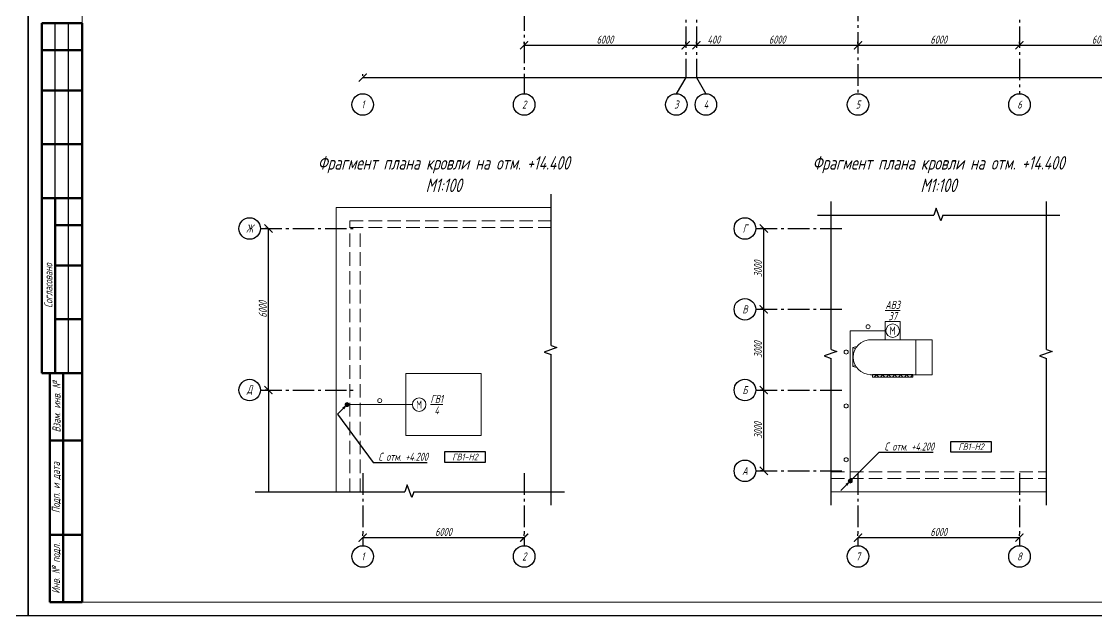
# Model space of a CAD drawing. Header units: millimetres. Extents: x -14296 to 10264, y -13087 to -5602.
# Drawn here: x -2725.2 to -2325.8, y -13086.7 to -12866.1 of the extents above; entities that cross this region are included whole.
import ezdxf
from ezdxf import colors
from ezdxf.entities.mleader import LeaderData, LeaderLine
from ezdxf.math import Vec2, Vec3

# ---------------------------------------------------------------- set-up
doc = ezdxf.new("R2010")
doc.units = ezdxf.units.MM
doc.linetypes.add('gost5', pattern=[7, 5, -2, 0])
doc.linetypes.add('gost6', pattern=[12, 8, -1.5, 1, -1.5])
doc.layers.get('Defpoints').update_dxf_attribs({"color": 33})
doc.layers.add('TX', color=7, linetype='Continuous')
for name, color, linetype, lineweight in [('КаБель силовой (Вновь)', 1, 'Continuous', 15), ('Линия выноска', 137, 'Continuous', 25), ('Осевая', 4, 'gost6', 25), ('Размерная', 4, 'Continuous', 25), ('Рамка толстая', 7, 'Continuous', 15), ('Рамка тонкая', 5, 'Continuous', 25), ('Строительный', 251, 'Continuous', 13), ('Текст', 7, 'Continuous', 20), ('Технологическое', 156, 'Continuous', 18), ('Штампы', 252, 'Continuous', 25), ('ЭлектрооБорудование (Вновь)', 160, 'Continuous', 15)]:
    doc.layers.add(name, color=color, linetype=linetype, lineweight=lineweight)
doc.styles.add('gost shx', font='gost.shx', dxfattribs={"oblique": 15})
doc.styles.add('Simplex', font='simplex.shx', dxfattribs={"width": 0.7, "oblique": 15})
doc.dimstyles.new('ISO-25', dxfattribs={"dimtxt": 3, "dimasz": 2.5, "dimexe": 1.25, "dimexo": 0.625, "dimtad": 1, "dimtxsty": 'gost shx', "dimcen": 2.5, "dimclrt": 2, "dimadec": 0, "dimazin": 0, "dimtfac": 1, "dimtmove": 0, "dimatfit": 3, "dimfxl": 1, "dimarcsym": 0})

# ---------------------------------------------------------------- blocks, each defined once
blk = doc.blocks.new('_ArchTick')
at = {"color": 0, "const_width": 0.15}
blk.add_lwpolyline([(-0.5, -0.5), (0.5, 0.5)], dxfattribs=at)
blk = doc.blocks.new('*D887')
at = {"layer": 'Defpoints', "color": 0, "lineweight": 15, "transparency": 16777216}
for p in [(-2598.46, -12886.97), (-1990.46, -12886.97), (-1990.46, -12886.97)]:
    blk.add_point(p, dxfattribs=at)
at = {"layer": 'Размерная', "color": 0, "lineweight": -2, "transparency": 16777216}
for p, q in [((-2598.46, -12886.35), (-2598.46, -12885.72)), ((-2598.46, -12886.97), (-1990.46, -12886.97)), ((-1990.46, -12886.35), (-1990.46, -12885.72))]:
    blk.add_line(p, q, dxfattribs=at)
at = {"layer": 'Размерная', "color": 0, "lineweight": -2, "transparency": 16777216, "xscale": 3, "yscale": 3, "zscale": 3, "rotation": 180}
blk.add_blockref('_ArchTick', (-2598.46, -12886.97), dxfattribs=at)
at = {"layer": 'Размерная', "color": 0, "lineweight": -2, "transparency": 16777216, "xscale": 3, "yscale": 3, "zscale": 3}
blk.add_blockref('_ArchTick', (-1990.46, -12886.97), dxfattribs=at)
at = {"layer": 'Размерная', "color": 2, "transparency": 16777216, "insert": (-2294.46, -12884.85), "char_height": 3, "attachment_point": 5, "style": 'Simplex'}
blk.add_mtext('60800', dxfattribs=at)
blk = doc.blocks.new('*D888')
at = {"layer": 'Defpoints', "color": 0, "lineweight": 15, "transparency": 16777216}
for p in [(-2538.46, -12874.97), (-2478.46, -12874.97), (-2478.46, -12874.97)]:
    blk.add_point(p, dxfattribs=at)
at = {"layer": 'Размерная', "color": 0, "lineweight": -2, "transparency": 16777216}
for p, q in [((-2538.46, -12874.35), (-2538.46, -12873.72)), ((-2538.46, -12874.97), (-2478.46, -12874.97)), ((-2478.46, -12874.35), (-2478.46, -12873.72))]:
    blk.add_line(p, q, dxfattribs=at)
at = {"layer": 'Размерная', "color": 0, "lineweight": -2, "transparency": 16777216, "xscale": 3, "yscale": 3, "zscale": 3, "rotation": 180}
blk.add_blockref('_ArchTick', (-2538.46, -12874.97), dxfattribs=at)
at = {"layer": 'Размерная', "color": 0, "lineweight": -2, "transparency": 16777216, "xscale": 3, "yscale": 3, "zscale": 3}
blk.add_blockref('_ArchTick', (-2478.46, -12874.97), dxfattribs=at)
at = {"layer": 'Размерная', "color": 2, "transparency": 16777216, "insert": (-2508.46, -12872.85), "char_height": 3, "attachment_point": 5, "style": 'Simplex'}
blk.add_mtext('6000', dxfattribs=at)
blk = doc.blocks.new('*D889')
at = {"layer": 'Defpoints', "color": 0, "lineweight": 15, "transparency": 16777216}
for p in [(-2478.46, -12874.97), (-2474.46, -12874.97), (-2474.46, -12874.97)]:
    blk.add_point(p, dxfattribs=at)
at = {"layer": 'Размерная', "color": 0, "lineweight": -2, "transparency": 16777216}
for p, q in [((-2478.46, -12874.35), (-2478.46, -12873.72)), ((-2478.46, -12874.97), (-2474.46, -12874.97)), ((-2474.46, -12874.35), (-2474.46, -12873.72)), ((-2474.46, -12874.97), (-2464.52, -12874.97))]:
    blk.add_line(p, q, dxfattribs=at)
at = {"layer": 'Размерная', "color": 0, "lineweight": -2, "transparency": 16777216, "xscale": 3, "yscale": 3, "zscale": 3, "rotation": 180}
blk.add_blockref('_ArchTick', (-2478.46, -12874.97), dxfattribs=at)
at = {"layer": 'Размерная', "color": 0, "lineweight": -2, "transparency": 16777216, "xscale": 3, "yscale": 3, "zscale": 3}
blk.add_blockref('_ArchTick', (-2474.46, -12874.97), dxfattribs=at)
at = {"layer": 'Размерная', "color": 2, "transparency": 16777216, "insert": (-2467.99, -12872.85), "char_height": 3, "attachment_point": 5, "style": 'Simplex'}
blk.add_mtext('400', dxfattribs=at)
blk = doc.blocks.new('*D890')
at = {"layer": 'Defpoints', "color": 0, "lineweight": 15, "transparency": 16777216}
for p in [(-2474.46, -12874.97), (-2414.46, -12874.97), (-2414.46, -12874.97)]:
    blk.add_point(p, dxfattribs=at)
at = {"layer": 'Размерная', "color": 0, "lineweight": -2, "transparency": 16777216}
for p, q in [((-2474.46, -12874.35), (-2474.46, -12873.72)), ((-2474.46, -12874.97), (-2414.46, -12874.97)), ((-2414.46, -12874.35), (-2414.46, -12873.72))]:
    blk.add_line(p, q, dxfattribs=at)
at = {"layer": 'Размерная', "color": 0, "lineweight": -2, "transparency": 16777216, "xscale": 3, "yscale": 3, "zscale": 3, "rotation": 180}
blk.add_blockref('_ArchTick', (-2474.46, -12874.97), dxfattribs=at)
at = {"layer": 'Размерная', "color": 0, "lineweight": -2, "transparency": 16777216, "xscale": 3, "yscale": 3, "zscale": 3}
blk.add_blockref('_ArchTick', (-2414.46, -12874.97), dxfattribs=at)
at = {"layer": 'Размерная', "color": 2, "transparency": 16777216, "insert": (-2444.46, -12872.85), "char_height": 3, "attachment_point": 5, "style": 'Simplex'}
blk.add_mtext('6000', dxfattribs=at)
blk = doc.blocks.new('*D891')
at = {"layer": 'Defpoints', "color": 0, "lineweight": 15, "transparency": 16777216}
for p in [(-2414.46, -12874.97), (-2354.46, -12874.97), (-2354.46, -12874.97)]:
    blk.add_point(p, dxfattribs=at)
at = {"layer": 'Размерная', "color": 0, "lineweight": -2, "transparency": 16777216}
for p, q in [((-2414.46, -12874.35), (-2414.46, -12873.72)), ((-2414.46, -12874.97), (-2354.46, -12874.97)), ((-2354.46, -12874.35), (-2354.46, -12873.72))]:
    blk.add_line(p, q, dxfattribs=at)
at = {"layer": 'Размерная', "color": 0, "lineweight": -2, "transparency": 16777216, "xscale": 3, "yscale": 3, "zscale": 3, "rotation": 180}
blk.add_blockref('_ArchTick', (-2414.46, -12874.97), dxfattribs=at)
at = {"layer": 'Размерная', "color": 0, "lineweight": -2, "transparency": 16777216, "xscale": 3, "yscale": 3, "zscale": 3}
blk.add_blockref('_ArchTick', (-2354.46, -12874.97), dxfattribs=at)
at = {"layer": 'Размерная', "color": 2, "transparency": 16777216, "insert": (-2384.46, -12872.85), "char_height": 3, "attachment_point": 5, "style": 'Simplex'}
blk.add_mtext('6000', dxfattribs=at)
blk = doc.blocks.new('*D892')
at = {"layer": 'Defpoints', "color": 0, "lineweight": 15, "transparency": 16777216}
for p in [(-2354.46, -12874.97), (-2294.46, -12874.97), (-2294.46, -12874.97)]:
    blk.add_point(p, dxfattribs=at)
at = {"layer": 'Размерная', "color": 0, "lineweight": -2, "transparency": 16777216}
for p, q in [((-2354.46, -12874.35), (-2354.46, -12873.72)), ((-2354.46, -12874.97), (-2294.46, -12874.97)), ((-2294.46, -12874.35), (-2294.46, -12873.72))]:
    blk.add_line(p, q, dxfattribs=at)
at = {"layer": 'Размерная', "color": 0, "lineweight": -2, "transparency": 16777216, "xscale": 3, "yscale": 3, "zscale": 3, "rotation": 180}
blk.add_blockref('_ArchTick', (-2354.46, -12874.97), dxfattribs=at)
at = {"layer": 'Размерная', "color": 0, "lineweight": -2, "transparency": 16777216, "xscale": 3, "yscale": 3, "zscale": 3}
blk.add_blockref('_ArchTick', (-2294.46, -12874.97), dxfattribs=at)
at = {"layer": 'Размерная', "color": 2, "transparency": 16777216, "insert": (-2324.46, -12872.85), "char_height": 3, "attachment_point": 5, "style": 'Simplex'}
blk.add_mtext('6000', dxfattribs=at)
blk = doc.blocks.new('A$C551E481E')
at = {"layer": 'Рамка толстая'}
for p, q in [((20, 589), (20, 5)), ((20, 5), (836, 5))]:
    blk.add_line(p, q, dxfattribs=at)
at = {"layer": 'Рамка тонкая'}
for p, q in [((0, 594), (0, 0)), ((841, 0), (841, 594)), ((0, 0), (841, 0))]:
    blk.add_line(p, q, dxfattribs=at)
blk = doc.blocks.new('*D996')
at = {"layer": 'Defpoints', "color": 0, "lineweight": 15, "transparency": 16777216}
for p in [(-2414.46, -13057.82), (-2354.46, -13057.82), (-2354.46, -13057.82)]:
    blk.add_point(p, dxfattribs=at)
at = {"layer": 'Размерная', "color": 0, "lineweight": -2, "transparency": 16777216}
for p, q in [((-2414.46, -13057.2), (-2414.46, -13056.57)), ((-2414.46, -13057.82), (-2354.46, -13057.82)), ((-2354.46, -13057.2), (-2354.46, -13056.57))]:
    blk.add_line(p, q, dxfattribs=at)
at = {"layer": 'Размерная', "color": 0, "lineweight": -2, "transparency": 16777216, "xscale": 3, "yscale": 3, "zscale": 3, "rotation": 180}
blk.add_blockref('_ArchTick', (-2414.46, -13057.82), dxfattribs=at)
at = {"layer": 'Размерная', "color": 0, "lineweight": -2, "transparency": 16777216, "xscale": 3, "yscale": 3, "zscale": 3}
blk.add_blockref('_ArchTick', (-2354.46, -13057.82), dxfattribs=at)
at = {"layer": 'Размерная', "color": 2, "transparency": 16777216, "insert": (-2384.46, -13055.7), "char_height": 3, "attachment_point": 5, "style": 'Simplex'}
blk.add_mtext('6000', dxfattribs=at)
blk = doc.blocks.new('*D997')
at = {"layer": 'Defpoints', "color": 0, "lineweight": 15, "transparency": 16777216}
for p in [(-2449.46, -13003.02), (-2449.46, -13003.02), (-2449.46, -13033.02)]:
    blk.add_point(p, dxfattribs=at)
at = {"layer": 'Размерная', "color": 0, "lineweight": -2, "transparency": 16777216}
for p, q in [((-2450.08, -13003.02), (-2450.71, -13003.02)), ((-2449.46, -13033.02), (-2449.46, -13003.02)), ((-2450.08, -13033.02), (-2450.71, -13033.02))]:
    blk.add_line(p, q, dxfattribs=at)
at = {"layer": 'Размерная', "color": 0, "lineweight": -2, "transparency": 16777216, "xscale": 3, "yscale": 3, "zscale": 3}
for p, rotation in [((-2449.46, -13003.02), 90), ((-2449.46, -13033.02), 270)]:
    blk.add_blockref('_ArchTick', p, dxfattribs=dict(at, rotation=rotation))
at = {"layer": 'Размерная', "color": 2, "transparency": 16777216, "insert": (-2451.58, -13018.02), "char_height": 3, "attachment_point": 5, "rotation": 90, "style": 'Simplex'}
blk.add_mtext('3000', dxfattribs=at)
blk = doc.blocks.new('*D998')
at = {"layer": 'Defpoints', "color": 0, "lineweight": 15, "transparency": 16777216}
for p in [(-2449.46, -12973.02), (-2449.46, -12973.02), (-2449.46, -13003.02)]:
    blk.add_point(p, dxfattribs=at)
at = {"layer": 'Размерная', "color": 0, "lineweight": -2, "transparency": 16777216}
for p, q in [((-2450.08, -12973.02), (-2450.71, -12973.02)), ((-2449.46, -13003.02), (-2449.46, -12973.02)), ((-2450.08, -13003.02), (-2450.71, -13003.02))]:
    blk.add_line(p, q, dxfattribs=at)
at = {"layer": 'Размерная', "color": 0, "lineweight": -2, "transparency": 16777216, "xscale": 3, "yscale": 3, "zscale": 3}
for p, rotation in [((-2449.46, -12973.02), 90), ((-2449.46, -13003.02), 270)]:
    blk.add_blockref('_ArchTick', p, dxfattribs=dict(at, rotation=rotation))
at = {"layer": 'Размерная', "color": 2, "transparency": 16777216, "insert": (-2451.58, -12988.02), "char_height": 3, "attachment_point": 5, "rotation": 90, "style": 'Simplex'}
blk.add_mtext('3000', dxfattribs=at)
blk = doc.blocks.new('*D999')
at = {"layer": 'Defpoints', "color": 0, "lineweight": 15, "transparency": 16777216}
for p in [(-2449.46, -12943.02), (-2449.46, -12943.02), (-2449.46, -12973.02)]:
    blk.add_point(p, dxfattribs=at)
at = {"layer": 'Размерная', "color": 0, "lineweight": -2, "transparency": 16777216}
for p, q in [((-2450.08, -12943.02), (-2450.71, -12943.02)), ((-2449.46, -12973.02), (-2449.46, -12943.02)), ((-2450.08, -12973.02), (-2450.71, -12973.02))]:
    blk.add_line(p, q, dxfattribs=at)
at = {"layer": 'Размерная', "color": 0, "lineweight": -2, "transparency": 16777216, "xscale": 3, "yscale": 3, "zscale": 3}
for p, rotation in [((-2449.46, -12943.02), 90), ((-2449.46, -12973.02), 270)]:
    blk.add_blockref('_ArchTick', p, dxfattribs=dict(at, rotation=rotation))
at = {"layer": 'Размерная', "color": 2, "transparency": 16777216, "insert": (-2451.58, -12958.02), "char_height": 3, "attachment_point": 5, "rotation": 90, "style": 'Simplex'}
blk.add_mtext('3000', dxfattribs=at)
blk = doc.blocks.new('A$C22994256')
at = {"layer": 'TX', "color": 5, "linetype": 'ByBlock'}
for p, q in [((-1.93, 2.68), (-6.65, 0.95)), ((-6.65, 0.95), (-4.08, 0.07)), ((-4.08, 3.42), (-1.93, 2.68))]:
    blk.add_line(p, q, dxfattribs=at)
blk = doc.blocks.new('*D1000')
at = {"layer": 'Defpoints', "color": 0, "lineweight": 15, "transparency": 16777216}
for p in [(-2598.46, -13057.82), (-2538.46, -13057.82), (-2538.46, -13057.82)]:
    blk.add_point(p, dxfattribs=at)
at = {"layer": 'Размерная', "color": 0, "lineweight": -2, "transparency": 16777216}
for p, q in [((-2598.46, -13057.2), (-2598.46, -13056.57)), ((-2598.46, -13057.82), (-2538.46, -13057.82)), ((-2538.46, -13057.2), (-2538.46, -13056.57))]:
    blk.add_line(p, q, dxfattribs=at)
at = {"layer": 'Размерная', "color": 0, "lineweight": -2, "transparency": 16777216, "xscale": 3, "yscale": 3, "zscale": 3, "rotation": 180}
blk.add_blockref('_ArchTick', (-2598.46, -13057.82), dxfattribs=at)
at = {"layer": 'Размерная', "color": 0, "lineweight": -2, "transparency": 16777216, "xscale": 3, "yscale": 3, "zscale": 3}
blk.add_blockref('_ArchTick', (-2538.46, -13057.82), dxfattribs=at)
at = {"layer": 'Размерная', "color": 2, "transparency": 16777216, "insert": (-2568.46, -13055.7), "char_height": 3, "attachment_point": 5, "style": 'Simplex'}
blk.add_mtext('6000', dxfattribs=at)
blk = doc.blocks.new('*D1001')
at = {"layer": 'Defpoints', "color": 0, "lineweight": 15, "transparency": 16777216}
for p in [(-2633.46, -12943.02), (-2633.46, -12943.02), (-2633.46, -13003.02)]:
    blk.add_point(p, dxfattribs=at)
at = {"layer": 'Размерная', "color": 0, "lineweight": -2, "transparency": 16777216}
for p, q in [((-2634.08, -12943.02), (-2634.71, -12943.02)), ((-2633.46, -13003.02), (-2633.46, -12943.02)), ((-2634.08, -13003.02), (-2634.71, -13003.02))]:
    blk.add_line(p, q, dxfattribs=at)
at = {"layer": 'Размерная', "color": 0, "lineweight": -2, "transparency": 16777216, "xscale": 3, "yscale": 3, "zscale": 3}
for p, rotation in [((-2633.46, -12943.02), 90), ((-2633.46, -13003.02), 270)]:
    blk.add_blockref('_ArchTick', p, dxfattribs=dict(at, rotation=rotation))
at = {"layer": 'Размерная', "color": 2, "transparency": 16777216, "insert": (-2635.58, -12973.02), "char_height": 3, "attachment_point": 5, "rotation": 90, "style": 'Simplex'}
blk.add_mtext('6000', dxfattribs=at)
blk = doc.blocks.new('_None')
blk = doc.blocks.new('*T1022')
at = {"layer": 'Штампы', "color": 0, "linetype": 'ByBlock', "lineweight": 60, "transparency": 16777216}
for p, q in [((0, 0), (0, 130)), ((0, 130), (15, 130)), ((15, 0), (15, 130)), ((0, 120), (15, 120)), ((0, 105), (15, 105)), ((0, 85), (15, 85)), ((0, 65), (15, 65)), ((5, 0), (5, 65)), ((5, 55), (15, 55)), ((5, 40), (15, 40)), ((5, 20), (15, 20)), ((0, 0), (15, 0))]:
    blk.add_line(p, q, dxfattribs=at)
at = {"layer": 'Штампы', "color": 5, "linetype": 'ByBlock', "lineweight": 25, "transparency": 16777216}
for p, q in [((5, 65), (5, 130)), ((10, 0), (10, 130))]:
    blk.add_line(p, q, dxfattribs=at)
at = {"layer": 'Штампы', "color": 2, "transparency": 16777216, "insert": (2.5, 32.5), "char_height": 3, "width": 61, "attachment_point": 5, "rotation": 90, "style": 'Simplex'}
blk.add_mtext('Согласовано', dxfattribs=at)
blk = doc.blocks.new('*T1023')
at = {"layer": 'Штампы', "color": 0, "linetype": 'ByBlock', "lineweight": 60, "transparency": 16777216}
for p, q in [((0, 0), (0, 85)), ((0, 85), (12, 85)), ((5, 0), (5, 85)), ((12, 0), (12, 85)), ((0, 60), (12, 60)), ((0, 25), (12, 25)), ((0, 0), (12, 0))]:
    blk.add_line(p, q, dxfattribs=at)
at = {"layer": 'Штампы', "color": 2, "transparency": 16777216, "char_height": 3, "attachment_point": 5, "rotation": 90, "style": 'Simplex'}
for s, insert, width in [('Взам. инв. {\\Fgost|c204;№}', (2.5, 72.5), 25), ('Подп. и дата', (2.5, 42.5), 35), ('Инв. {\\Fgost|c204;№} подл.', (2.5, 12.5), 25)]:
    blk.add_mtext(s, dxfattribs=dict(at, insert=insert, width=width))
blk = doc.blocks.new('_DotBlank')
at = {"color": 0, "linetype": 'ByBlock', "lineweight": -2}
blk.add_line((-0.5, 0), (-1, 0), dxfattribs=at)
blk.add_circle((0, 0), 0.5, dxfattribs=at)

msp = doc.modelspace()

# ---------------------------------------------------------------- hatches: boundary and pattern name
at = {"layer": 'КаБель силовой (Вновь)'}
for points in [[(-2605.00744, -13008.42183, 1), (-2603.50744, -13008.42183, 1)], [(-2418.09482, -13036.82183, 1), (-2416.59482, -13036.82183, 1)]]:
    msp.add_hatch(color=256, dxfattribs=at).paths.add_polyline_path(points)

# ---------------------------------------------------------------- linework, layer by layer
for p, q in [((-2404.06331, -12980.98242), (-2417.34482, -12980.98242)), ((-2417.34482, -12980.98242), (-2417.34482, -13036.82183)), ((-2605.67165, -13009.83604), (-2607.79297, -13011.95736)), ((-2604.25744, -13008.42183), (-2579.98261, -13008.42183)), ((-2418.75903, -13038.23604), (-2420.88035, -13040.35736))]:
    msp.add_line(p, q, dxfattribs=at)
for centre in [(-2410.70407, -12979.48242), (-2418.84482, -12988.90212), (-2604.25744, -13008.42183), (-2592.12002, -13006.92183), (-2418.84482, -13008.90212), (-2418.84482, -13028.90212), (-2417.34482, -13036.82183)]:
    msp.add_circle(centre, 0.75, dxfattribs=at)
for points in [[(-2606.0252, -13009.48249), (-2605.3181, -13010.18959), (-2604.25744, -13008.42183)], [(-2419.11259, -13037.88249), (-2418.40548, -13038.58959), (-2417.34482, -13036.82183)]]:
    msp.add_solid(points, dxfattribs=at)
at = {"layer": 'Осевая'}
for p, q in [((-2478.45744, -12807.97393), (-2478.45744, -12886.97393)), ((-2474.45744, -12807.97393), (-2474.45744, -12886.97393)), ((-2354.45744, -12807.97393), (-2354.45744, -12892.97393)), ((-2414.45744, -12846.04361), (-2414.45744, -12892.97393)), ((-2538.45744, -12861.6269), (-2538.45744, -12892.97393)), ((-2478.45744, -12886.97393), (-2481.95744, -12892.97393)), ((-2474.45744, -12886.97393), (-2470.95744, -12892.97393)), ((-2636.45744, -12943.02183), (-2601.35744, -12943.02183)), ((-2452.45744, -12943.02183), (-2419.45744, -12943.02183)), ((-2452.45744, -12973.02183), (-2419.45744, -12973.02183)), ((-2636.45744, -13003.02183), (-2601.35744, -13003.02183)), ((-2452.45744, -13003.02183), (-2419.45744, -13003.02183)), ((-2598.45744, -13033.92183), (-2598.45744, -13060.82183)), ((-2538.45744, -13033.92183), (-2538.45744, -13060.82183)), ((-2452.45744, -13033.02183), (-2419.45744, -13033.02183)), ((-2414.45744, -13033.92183), (-2414.45744, -13060.82183)), ((-2354.45744, -13033.92183), (-2354.45744, -13060.82183))]:
    msp.add_line(p, q, dxfattribs=at)
at = {"layer": 'Размерная'}
msp.add_line((-2633.45744, -13003.02183), (-2633.45744, -13040.82183), dxfattribs=at)
at = {"layer": 'Рамка тонкая'}
for p, q in [((-2528.45744, -12986.49753), (-2528.45744, -12930.22183)), ((-2424.45744, -12987.89753), (-2424.45744, -12933.02183)), ((-2344.45744, -12987.89753), (-2344.45744, -12933.02183)), ((-2429.45744, -12938.02183), (-2386.27804, -12938.02183)), ((-2382.93315, -12938.02183), (-2339.45744, -12938.02183)), ((-2528.45744, -13045.82183), (-2528.45744, -12989.84243)), ((-2424.45744, -13045.82183), (-2424.45744, -12991.24243)), ((-2344.45744, -13045.82183), (-2344.45744, -12991.24243)), ((-2638.45744, -13040.82183), (-2582.77804, -13040.82183)), ((-2579.43315, -13040.82183), (-2523.45744, -13040.82183))]:
    msp.add_line(p, q, dxfattribs=at)
for points in [[(-2379.95069, -13022.08704), (-2364.95069, -13022.08704), (-2364.95069, -13026.08704), (-2379.95069, -13026.08704)], [(-2567.96561, -13025.89479), (-2552.96561, -13025.89479), (-2552.96561, -13029.89479), (-2567.96561, -13029.89479)]]:
    msp.add_lwpolyline(points, close=True, dxfattribs=at)
for centre in [(-2598.45744, -12896.97393), (-2538.45744, -12896.97393), (-2481.95744, -12896.97393), (-2470.95744, -12896.97393), (-2414.45744, -12896.97393), (-2354.45744, -12896.97393), (-2640.45744, -12943.02183), (-2456.45744, -12943.02183), (-2456.45744, -12973.02183), (-2640.45744, -13003.02183), (-2456.45744, -13003.02183), (-2456.45744, -13033.02183), (-2598.45744, -13064.82183), (-2538.45744, -13064.82183), (-2414.45744, -13064.82183), (-2354.45744, -13064.82183)]:
    msp.add_circle(centre, 4, dxfattribs=at)
at = {"layer": 'Строительный'}
for p, q in [((-2528.45744, -12935.22183), (-2608.25744, -12935.22183)), ((-2608.25744, -12935.22183), (-2608.25744, -13040.82183)), ((-2424.45744, -13040.82183), (-2344.45744, -13040.82183))]:
    msp.add_line(p, q, dxfattribs=at)
at = {"layer": 'Строительный', "color": 0, "linetype": 'gost5'}
for p, q in [((-2603.25744, -12940.22183), (-2528.45744, -12940.22183)), ((-2603.25744, -13040.82183), (-2603.25744, -12940.22183)), ((-2603.25744, -12942.62183), (-2528.45744, -12942.62183)), ((-2599.45744, -13040.82183), (-2599.45744, -12942.62183)), ((-2424.45744, -13033.42183), (-2344.45744, -13033.42183)), ((-2424.45744, -13035.82183), (-2344.45744, -13035.82183))]:
    msp.add_line(p, q, dxfattribs=at)
at = {"layer": 'Технологическое', "color": 128}
for p, q in [((-2404.40668, -12977.58088), (-2398.71994, -12977.58088)), ((-2404.40404, -12984.38397), (-2404.40404, -12977.5848)), ((-2398.72002, -12984.38397), (-2398.71999, -12977.58088)), ((-2416.34482, -12987.21635), (-2414.89159, -12986.89323)), ((-2416.32858, -12994.32489), (-2416.32858, -12987.2318)), ((-2415.43113, -12987.73027), (-2416.32824, -12987.2318)), ((-2390.38899, -12984.38397), (-2410.49168, -12984.38397)), ((-2416.32858, -12994.32489), (-2415.44828, -12993.84107)), ((-2416.32851, -12994.32477), (-2414.90917, -12994.68682)), ((-2406.57499, -12998.18088), (-2396.49131, -12998.18088))]:
    msp.add_line(p, q, dxfattribs=at)
at = {"layer": 'Технологическое', "color": 128, "ltscale": 10}
for p, q in [((-2393.0002, -12984.38397), (-2386.83354, -12984.38397)), ((-2393.0002, -12997.30543), (-2393.0002, -12984.38397)), ((-2386.83354, -12984.38397), (-2386.83354, -12997.30543)), ((-2386.83354, -12997.30543), (-2409.74715, -12997.30543)), ((-2409.07607, -12997.26387), (-2409.07852, -12998.18088)), ((-2409.07852, -12998.18088), (-2394.07852, -12998.18088)), ((-2409.07852, -12998.18088), (-2394.07852, -12998.18088)), ((-2409.07852, -12998.18088), (-2394.07852, -12998.18088)), ((-2394.07855, -12997.29722), (-2409.07607, -12997.26387)), ((-2394.07852, -12998.18088), (-2394.07855, -12997.29722))]:
    msp.add_line(p, q, dxfattribs=at)
at = {"layer": 'Технологическое', "color": 128, "ltscale": 100}
for p, q in [((-2554.48261, -12996.92183), (-2582.48261, -12996.92183)), ((-2582.48261, -12996.92183), (-2582.48261, -13019.92183)), ((-2554.48261, -13019.92183), (-2554.48261, -12996.92183)), ((-2582.48261, -13019.92183), (-2554.48261, -13019.92183))]:
    msp.add_line(p, q, dxfattribs=at)
at = {"layer": 'Технологическое', "color": 128, "lineweight": 18}
for p, q in [((-2408.99154, -12998.18088), (-2409.07829, -12998.09414)), ((-2408.37796, -12998.18088), (-2407.46454, -12997.26746)), ((-2406.74648, -12998.18088), (-2407.66034, -12997.26702)), ((-2406.13289, -12998.18088), (-2405.22445, -12997.27244)), ((-2404.50142, -12998.18088), (-2405.41027, -12997.27203)), ((-2403.88783, -12998.18088), (-2402.98437, -12997.27742)), ((-2402.25635, -12998.18088), (-2403.1602, -12997.27703)), ((-2401.64276, -12998.18088), (-2400.74429, -12997.2824)), ((-2400.01129, -12998.18088), (-2400.91013, -12997.28203)), ((-2399.3977, -12998.18088), (-2398.5042, -12997.28738)), ((-2397.76622, -12998.18088), (-2398.66007, -12997.28703)), ((-2397.15264, -12998.18088), (-2396.26412, -12997.29236)), ((-2395.52116, -12998.18088), (-2396.41, -12997.29204)), ((-2394.90757, -12998.18088), (-2394.07855, -12997.35186)), ((-2394.07855, -12997.37842), (-2394.15993, -12997.29704))]:
    msp.add_line(p, q, dxfattribs=at)
at = {"layer": 'Технологическое', "color": 128}
msp.add_arc((-2409.74715, -12990.80165), 6.46073, 90, 270, dxfattribs=at)
at = {"layer": 'Штампы', "lineweight": 60}
msp.add_line((-2702.71622, -13026.74065), (-2702.71622, -13081.74065), dxfattribs=at)
at = {"layer": 'ЭлектрооБорудование (Вновь)'}
for centre in [(-2401.56331, -12980.98242), (-2577.48261, -13008.42183)]:
    msp.add_circle(centre, 2.5, dxfattribs=at)

# ---------------------------------------------------------------- block references
for name, p in [('A$C551E481E', (-3563.71622, -13086.74065)), ('A$C551E481E', (-2722.71622, -13086.74065)), ('*T1022', (-2717.71622, -12996.74065)), ('*T1023', (-2714.71622, -13081.74065))]:
    msp.add_blockref(name, p)
at = {"layer": 'Рамка тонкая', "rotation": 270}
for p in [(-2386.35133, -12942.10117), (-2582.85133, -13044.90117)]:
    msp.add_blockref('A$C22994256', p, dxfattribs=at)
at = {"layer": 'Рамка тонкая'}
for p in [(-2524.37809, -12989.91572), (-2420.37809, -12991.31572), (-2340.37809, -12991.31572)]:
    msp.add_blockref('A$C22994256', p, dxfattribs=at)

# ---------------------------------------------------------------- texts
at = {"layer": 'Текст', "attachment_point": 5, "style": 'Simplex'}
for s, insert, char_height, width in [('1', (-2598.45744, -12896.97393), 3, 10), ('2', (-2538.45744, -12896.97393), 3, 10), ('3', (-2481.95744, -12896.97393), 3, 10), ('4', (-2470.95744, -12896.97393), 3, 10), ('5', (-2414.45744, -12896.97393), 3, 10), ('6', (-2354.45744, -12896.97393), 3, 10), ('Ж', (-2640.45744, -12943.02183), 3, 10), ('Г', (-2456.45744, -12943.02183), 3, 10), ('В', (-2456.45744, -12973.02183), 3, 10), ('\\A1;\\SАВ3/37;', (-2401.56331, -12973.48242), 3, 4.9055162), ('Д', (-2640.45744, -13003.02183), 3, 10), ('Б', (-2456.45744, -13003.02183), 3, 10), ('\\A1;\\SГВ1/4;', (-2570.98261, -13008.42183), 3, 4.9055162), ('ГВ1-Н2', (-2372.45069, -13024.08704), 2.5, 15), ('ГВ1-Н2', (-2560.46561, -13027.89479), 2.5, 15), ('А', (-2456.45744, -13033.02183), 3, 10), ('1', (-2598.45744, -13064.82183), 3, 10), ('2', (-2538.45744, -13064.82183), 3, 10), ('7', (-2414.45744, -13064.82183), 3, 10), ('8', (-2354.45744, -13064.82183), 3, 10)]:
    msp.add_mtext(s, dxfattribs=dict(at, insert=insert, char_height=char_height, width=width))
at = {"layer": 'Текст', "lineweight": 35, "char_height": 5, "attachment_point": 5, "style": 'Simplex'}
for insert, width in [((-2568.35744, -12922.80988), 133.450007), ((-2384.53515, -12922.80988), 127.0554489)]:
    msp.add_mtext('Фрагмент плана кровли на отм. +14.400\\PМ1:100', dxfattribs=dict(at, insert=insert, width=width))
at = {"layer": 'ЭлектрооБорудование (Вновь)', "char_height": 3, "width": 6.7817159, "attachment_point": 5, "style": 'Simplex'}
for insert in [(-2401.56331, -12980.98242), (-2577.48261, -13008.42183)]:
    msp.add_mtext('{\\Q0;М}', dxfattribs=dict(at, insert=insert))

# ---------------------------------------------------------------- dimensions: what is measured, and where the dimension line sits
at = {"layer": 'Размерная'}
for base, p1, p2, override, picture, middle in [((-2478.45744, -12874.97393), (-2538.45744, -12874.97393), (-2478.45744, -12874.97393), {"dimtxt": 3, "dimasz": 3, "dimlfac": 100, "dimrnd": 500, "dimtxsty": 'Simplex', "dimblk1": 'ArchTick', "dimblk2": 'ArchTick', "dimsah": 1}, '*D888', (-2508.45744, -12872.84893)), ((-2474.45744, -12874.97393), (-2478.45744, -12874.97393), (-2474.45744, -12874.97393), {"dimtxt": 3, "dimasz": 3, "dimlfac": 100, "dimrnd": 100, "dimtxsty": 'Simplex', "dimblk1": 'ArchTick', "dimblk2": 'ArchTick', "dimsah": 1}, '*D889', (-2467.99104, -12872.84893)), ((-2414.45744, -12874.97393), (-2474.45744, -12874.97393), (-2414.45744, -12874.97393), {"dimtxt": 3, "dimasz": 3, "dimlfac": 100, "dimrnd": 500, "dimtxsty": 'Simplex', "dimblk1": 'ArchTick', "dimblk2": 'ArchTick', "dimsah": 1}, '*D890', (-2444.45744, -12872.84893)), ((-2354.45744, -12874.97393), (-2414.45744, -12874.97393), (-2354.45744, -12874.97393), {"dimtxt": 3, "dimasz": 3, "dimlfac": 100, "dimrnd": 500, "dimtxsty": 'Simplex', "dimblk1": 'ArchTick', "dimblk2": 'ArchTick', "dimsah": 1}, '*D891', (-2384.45744, -12872.84893)), ((-2294.45744, -12874.97393), (-2354.45744, -12874.97393), (-2294.45744, -12874.97393), {"dimtxt": 3, "dimasz": 3, "dimlfac": 100, "dimrnd": 500, "dimtxsty": 'Simplex', "dimblk1": 'ArchTick', "dimblk2": 'ArchTick', "dimsah": 1}, '*D892', (-2324.45744, -12872.84893)), ((-1990.45744, -12886.97393), (-2598.45744, -12886.97393), (-1990.45744, -12886.97393), {"dimtxt": 3, "dimasz": 3, "dimlfac": 100, "dimrnd": 100, "dimtxsty": 'Simplex', "dimblk1": 'ArchTick', "dimblk2": 'ArchTick', "dimsah": 1}, '*D887', (-2294.45744, -12884.84893)), ((-2538.45744, -13057.82183), (-2598.45744, -13057.82183), (-2538.45744, -13057.82183), {"dimtxt": 3, "dimasz": 3, "dimlfac": 100, "dimrnd": 500, "dimtxsty": 'Simplex', "dimblk1": 'ArchTick', "dimblk2": 'ArchTick', "dimsah": 1}, '*D1000', (-2568.45744, -13055.69683)), ((-2354.45744, -13057.82183), (-2414.45744, -13057.82183), (-2354.45744, -13057.82183), {"dimtxt": 3, "dimasz": 3, "dimlfac": 100, "dimrnd": 500, "dimtxsty": 'Simplex', "dimblk1": 'ArchTick', "dimblk2": 'ArchTick', "dimsah": 1}, '*D996', (-2384.45744, -13055.69683))]:
    dim = msp.add_linear_dim(base=base, p1=p1, p2=p2, dimstyle='ISO-25', override=override, dxfattribs=at)
    dim.commit()
    dim.dimension.update_dxf_attribs({"geometry": picture, "text_midpoint": middle})
for base, p1, p2, picture, middle in [((-2633.45744, -12943.02183), (-2633.45744, -13003.02183), (-2633.45744, -12943.02183), '*D1001', (-2635.58244, -12973.02183)), ((-2449.45744, -12943.02183), (-2449.45744, -12973.02183), (-2449.45744, -12943.02183), '*D999', (-2451.58244, -12958.02183)), ((-2449.45744, -12973.02183), (-2449.45744, -13003.02183), (-2449.45744, -12973.02183), '*D998', (-2451.58244, -12988.02183)), ((-2449.45744, -13003.02183), (-2449.45744, -13033.02183), (-2449.45744, -13003.02183), '*D997', (-2451.58244, -13018.02183))]:
    dim = msp.add_linear_dim(base=base, p1=p1, p2=p2, angle=90, dimstyle='ISO-25', override={"dimtxt": 3, "dimasz": 3, "dimlfac": 100, "dimrnd": 500, "dimtxsty": 'Simplex', "dimblk1": 'ArchTick', "dimblk2": 'ArchTick', "dimsah": 1}, dxfattribs=at)
    dim.commit()
    dim.dimension.update_dxf_attribs({"geometry": picture, "text_midpoint": middle})

# ---------------------------------------------------------------- leaders
at = {"layer": 'Линия выноска'}
ml = msp.add_multileader_mtext('Standard', dxfattribs=at)
ml.set_content('Кабельный проход\\P(типовая серия 3.402-24)', color=2, style='Simplex')
ml.set_leader_properties()
ml.set_arrow_properties(name='DOTBLANK')
ml.build(insert=Vec2(0, 0))
ml.multileader.update_dxf_attribs({"text_left_attachment_type": 6, "text_right_attachment_type": 6, "dogleg_length": 1, "arrow_head_size": 5})
ctx = ml.context
ctx.base_point, ctx.char_height, ctx.arrow_head_size, ctx.plane_origin = Vec3(-2348.64499, -12858.48482), 3, 5, Vec3(-2397.39021, -12674.61308)
ctx.left_attachment, ctx.right_attachment, ctx.text_align_type = 6, 6, 1
notes = []
notes.append((ctx, [(1, (1, 1, 0), (-2349.64499, -12858.48482), (1, 0), 1, [(2, [(-2360.45744, -12811.57393)], 0, [])])]))
ctx.mtext.insert, ctx.mtext.alignment, ctx.mtext.flow_direction = Vec3(-2324.22704, -12854.48482), 2, 5
ml = msp.add_multileader_mtext('Standard', dxfattribs=at)
ml.set_content('С отм. +4.200', color=2, style='Simplex')
ml.set_leader_properties()
ml.set_arrow_properties(name='NONE')
ml.build(insert=Vec2(0, 0))
ml.multileader.update_dxf_attribs({"text_left_attachment_type": 6, "text_right_attachment_type": 6, "dogleg_length": 0})
ctx = ml.context
ctx.base_point, ctx.char_height, ctx.plane_origin = Vec3(-2594.62495, -13029.89479), 3, Vec3(-2515.17115, -12982.23685)
ctx.left_attachment, ctx.right_attachment = 6, 6
notes.append((ctx, [(1, (1, 1, 0), (-2594.62495, -13029.89479), (1, 0), 0, [(0, [(-2607.79297, -13011.95736)], 0, [])])]))
ctx.mtext.insert, ctx.mtext.flow_direction = Vec3(-2592.62495, -13026.29479), 5
ml = msp.add_multileader_mtext('Standard', dxfattribs=at)
ml.set_content('С отм. +4.200', color=2, style='Simplex')
ml.set_leader_properties()
ml.set_arrow_properties(name='NONE')
ml.build(insert=Vec2(0, 0))
ml.multileader.update_dxf_attribs({"text_left_attachment_type": 6, "text_right_attachment_type": 6, "dogleg_length": 0})
ctx = ml.context
ctx.base_point, ctx.char_height, ctx.plane_origin = Vec3(-2406.61004, -13026.08704), 3, Vec3(-2327.15623, -12978.4291)
ctx.left_attachment, ctx.right_attachment = 6, 6
notes.append((ctx, [(1, (1, 1, 0), (-2406.61004, -13026.08704), (1, 0), 0, [(0, [(-2417.34482, -13036.82183)], 0, [])])]))
ctx.mtext.insert, ctx.mtext.flow_direction = Vec3(-2404.61004, -13022.48704), 5
for ctx, leaders in notes:
    for number, flags, end, landing, length, lines in leaders:
        leader = LeaderData()
        leader.index, (leader.has_last_leader_line, leader.has_dogleg_vector, leader.attachment_direction) = number, flags
        leader.last_leader_point, leader.dogleg_vector, leader.dogleg_length = Vec3(end), Vec3(landing), length
        for number, points, colour, breaks in lines:
            line = LeaderLine()
            line.index, line.vertices, line.color, line.breaks = number, Vec3.list(points), colors.encode_raw_color(colour), breaks
            leader.lines.append(line)
        ctx.leaders.append(leader)

doc.saveas('drawing.dxf')
